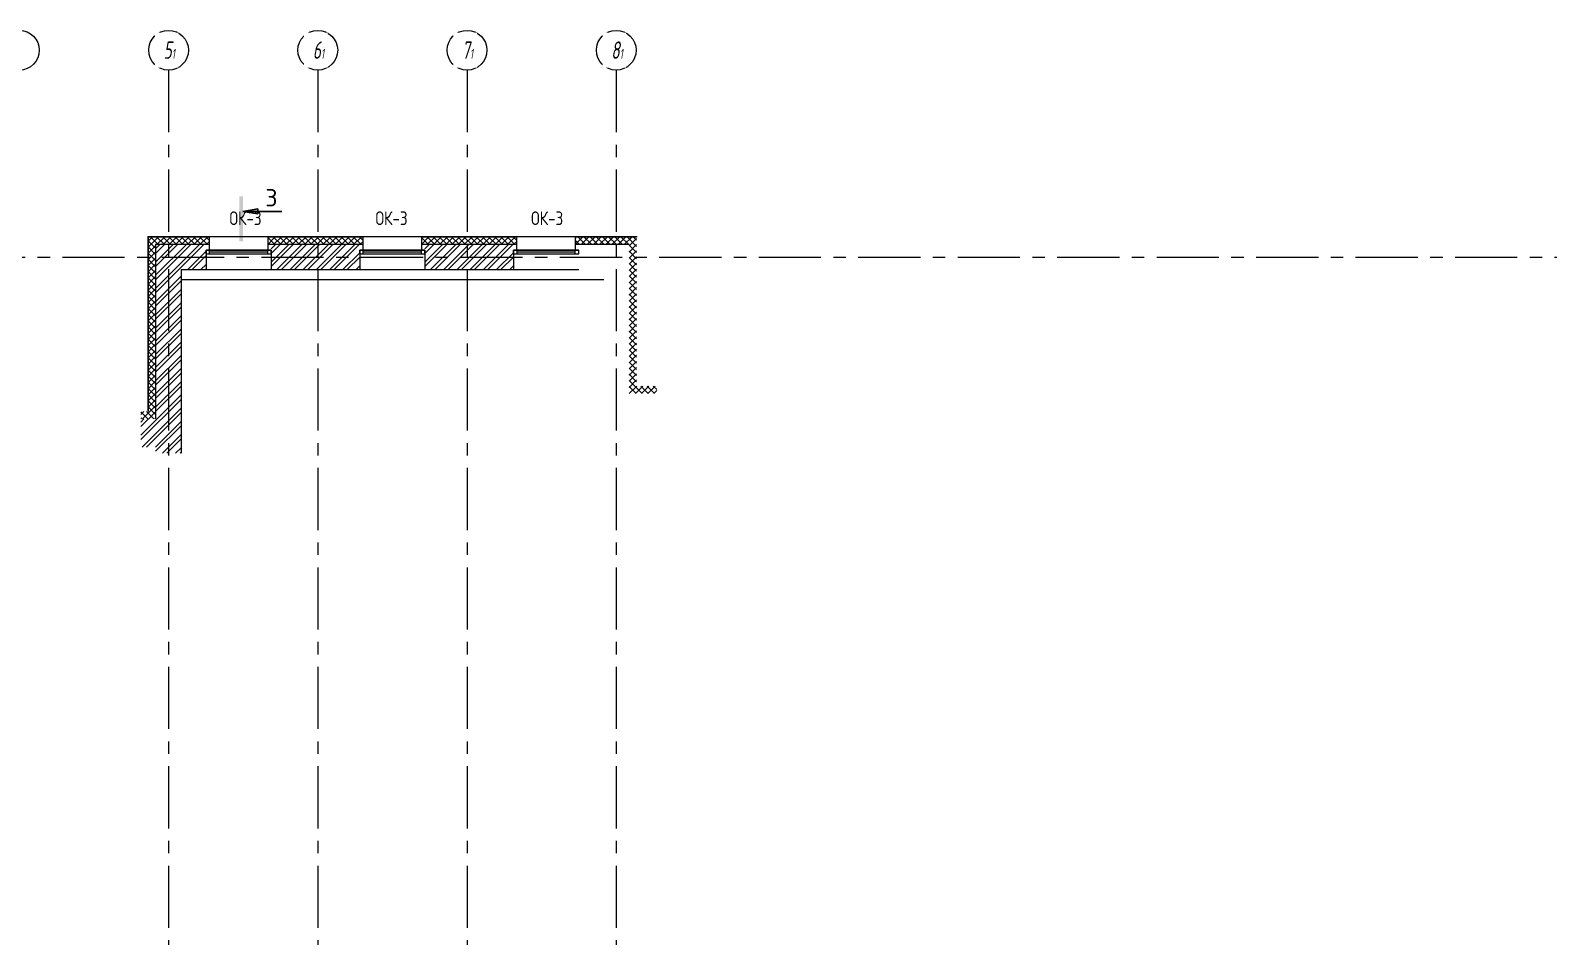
# Model space of a CAD drawing. Header units: millimetres. Extents: x 0 to 9491604, y -172998 to 295086.
# Drawn here: x 384412 to 414937, y 62120 to 80346 of the extents above; entities that cross this region are included whole.
import ezdxf

# ---------------------------------------------------------------- set-up
doc = ezdxf.new("R2010")
doc.units = ezdxf.units.MM
doc.linetypes.add('CENTER', pattern=[2, 1.25, -0.25, 0.25, -0.25])
for name, color, linetype, lineweight in [('АР_Навесной фасад', 250, 'Continuous', 5), ('АР_Оси', 7, 'Continuous', 25), ('АР_Подоконники', 163, 'Continuous', 9), ('АР_Разрезы', 175, 'Continuous', 9), ('АР_Сущ Несущая стена', 250, 'Continuous', 50), ('АР_Утеплитель', 250, 'Continuous', 13), ('АР_Штриховка кирпич', 250, 'Continuous', 9), ('Маркировка ОКОН', 5, 'Continuous', 18), ('ТОНКАЯ', 253, 'Continuous', 0)]:
    doc.layers.add(name, color=color, linetype=linetype, lineweight=lineweight)
doc.layers.add('АР_новое окно', color=160, linetype='Continuous')
doc.styles.add('METRO-STYLE', font='isocpeur.ttf', dxfattribs={"width": 0.9, "oblique": 15})
doc.styles.add('PDF ISOCPEUR', font='isocpeur.ttf')
doc.styles.add('ГОСТ 2.304', font='CS_Gost2304.shx', dxfattribs={"oblique": 10})

# ---------------------------------------------------------------- blocks, each defined once
blk = doc.blocks.new('*U279')
at = {"layer": 'АР_новое окно', "lineweight": 9}
for p, q in [((0, 1310), (-70, 1310)), ((-70, 1310), (-70, 0)), ((-70, 0), (-70, 1310)), ((0, 1240), (-70, 1240)), ((-35, 1240), (-35, 70)), ((0, 1310), (0, 0)), ((0, 70), (-70, 70)), ((0, 0), (-70, 0))]:
    blk.add_line(p, q, dxfattribs=at)
blk = doc.blocks.new('*U277')
at = {"layer": 'АР_новое окно', "lineweight": 9}
for p, q in [((0, 1310), (-70, 1310)), ((-70, 1310), (-70, 0)), ((-70, 0), (-70, 1310)), ((0, 1240), (-70, 1240)), ((-35, 1240), (-35, 70)), ((0, 1310), (0, 0)), ((0, 70), (-70, 70)), ((0, 0), (-70, 0))]:
    blk.add_line(p, q, dxfattribs=at)
blk = doc.blocks.new('*U278')
at = {"layer": 'АР_новое окно', "lineweight": 9}
for p, q in [((0, 1310), (-70, 1310)), ((-70, 1310), (-70, 0)), ((-70, 0), (-70, 1310)), ((0, 1240), (-70, 1240)), ((-35, 1240), (-35, 70)), ((0, 1310), (0, 0)), ((0, 70), (-70, 70)), ((0, 0), (-70, 0))]:
    blk.add_line(p, q, dxfattribs=at)
blk = doc.blocks.new('A$C60573c2e')
at = {"layer": 'АР_Разрезы', "ltscale": 100}
h = blk.add_hatch(color=5, dxfattribs=at)
h.dxf.hatch_style = 1
h.paths.add_polyline_path([(13494, 917), (13424, 917), (13424, 1821), (13494, 1821)])
h.paths.add_polyline_path([(13795, 1471), (13494, 1521), (13795, 1521)])
h.paths.add_polyline_path([(13795, 1521), (13494, 1521), (13795, 1571)])
at = {"layer": 'АР_Разрезы', "color": 5, "lineweight": 25, "ltscale": 100}
for p, q in [((13795, 1571), (13494, 1521)), ((13795, 1471), (13795, 1571)), ((13494, 1521), (13795, 1471))]:
    blk.add_line(p, q, dxfattribs=at)
at = {"layer": 'АР_Разрезы', "color": 5, "lineweight": 25, "ltscale": 100, "elevation": 0}
blk.add_lwpolyline([(13494, 1521), (14278, 1521)], dxfattribs=at)
at = {"layer": 'АР_Разрезы', "color": 5, "lineweight": 25, "ltscale": 100, "insert": (13944, 1621), "char_height": 350, "width": 583.33, "attachment_point": 7, "style": 'METRO-STYLE'}
blk.add_mtext('{\\Q0;\\W1;3}', dxfattribs=at)

msp = doc.modelspace()

# ---------------------------------------------------------------- hatches: boundary and pattern name
at = {"layer": 'АР_Утеплитель', "lineweight": 9, "ltscale": 100}
h = msp.add_hatch(dxfattribs=at)
h.set_pattern_fill('ANSI37', color=256, scale=700)
h.set_pattern_definition([(45, (-590359.27, 111935.27), (-61.871843, 61.871843), []), (135, (-590359.27, 111935.27), (-61.871843, -61.871843), [])])
h.paths.add_polyline_path([(388010.7, 76043.1), (386930.7, 76043.1), (386930.7, 72533.3), (386630.7, 72533.3), (386630.7, 72683.3), (386780.7, 72683.3), (386780.7, 76193.1), (388010.7, 76193.1)])
h = msp.add_hatch(dxfattribs=at)
h.set_pattern_fill('ANSI37', color=256, scale=700)
h.set_pattern_definition([(45, (-587269.27, 111935.27), (-61.871843, 61.871843), []), (135, (-587269.27, 111935.27), (-61.871843, -61.871843), [])])
h.paths.add_polyline_path([(391100.7, 76043.1), (389190.7, 76043.1), (389190.7, 76193.1), (391100.7, 76193.1)])
h = msp.add_hatch(dxfattribs=at)
h.set_pattern_fill('ANSI37', color=256, scale=700)
h.set_pattern_definition([(45, (-584179.27, 111935.27), (-61.871843, 61.871843), []), (135, (-584179.27, 111935.27), (-61.871843, -61.871843), [])])
h.paths.add_polyline_path([(394190.7, 76043.1), (392280.7, 76043.1), (392280.7, 76193.1), (394190.7, 76193.1)])
h = msp.add_hatch(dxfattribs=at)
h.set_pattern_fill('ANSI37', color=256, scale=700)
h.set_pattern_definition([(45, (-581364.27, 108935.27), (-61.871843, 61.871843), []), (135, (-581364.27, 108935.27), (-61.871843, -61.871843), [])])
h.paths.add_polyline_path([(397005.7, 73043.1), (396450.7, 73043.1), (396450.7, 76043.1), (395370.7, 76043.1), (395370.7, 76193.1), (396600.7, 76193.1), (396600.7, 73193.1), (397005.7, 73193.1)])
at = {"layer": 'АР_Штриховка кирпич', "lineweight": 9, "ltscale": 100}
h = msp.add_hatch(dxfattribs=at)
h.set_pattern_fill('ANSI32', color=256, scale=500)
h.set_pattern_definition([(45, (-611348.95, 112609.3), (-132.58252, 132.58252), []), (45, (-611260.56, 112609.3), (-132.58252, 132.58252), [])])
h.paths.add_polyline_path([(387945.7, 76043.1), (386930.7, 76043.1), (386930.7, 72533.3), (386630.7, 72533.3), (386630.7, 71966.4), (386930.7, 71966.4), (386930.7, 71843.1), (387440.7, 71843.1), (387440.7, 75533.1), (387945.7, 75533.1)])
h = msp.add_hatch(dxfattribs=at)
h.set_pattern_fill('ANSI32', color=256, scale=500)
h.set_pattern_definition([(45, (-609023.95, 112609.3), (-132.58252, 132.58252), []), (45, (-608935.56, 112609.3), (-132.58252, 132.58252), [])])
h.paths.add_polyline_path([(391035.7, 76043.1), (389255.7, 76043.1), (389255.7, 75533.1), (391035.7, 75533.1)])
h = msp.add_hatch(dxfattribs=at)
h.set_pattern_fill('ANSI32', color=256, scale=500)
h.set_pattern_definition([(45, (-605933.95, 112609.3), (-132.58252, 132.58252), []), (45, (-605845.56, 112609.3), (-132.58252, 132.58252), [])])
h.paths.add_polyline_path([(394125.7, 76043.1), (392345.7, 76043.1), (392345.7, 75533.1), (394125.7, 75533.1)])

# ---------------------------------------------------------------- linework, layer by layer
at = {"layer": 'АР_Навесной фасад', "lineweight": 9, "ltscale": 100}
for p, q in [((386770.7, 76203.1), (386770.7, 72693.3)), ((386770.7, 76203.1), (396610.7, 76203.1)), ((386780.7, 76193.1), (386780.7, 72683.3)), ((386780.7, 76193.1), (388010.7, 76193.1)), ((389190.7, 76193.1), (391100.7, 76193.1)), ((392280.7, 76193.1), (394190.7, 76193.1)), ((395370.7, 76193.1), (396600.7, 76193.1))]:
    msp.add_line(p, q, dxfattribs=at)
for points in [[(388010.7, 76043.1), (388010.7, 76203.1)], [(389190.7, 76043.1), (389190.7, 76203.1)], [(391100.7, 76043.1), (391100.7, 76203.1)], [(392280.7, 76043.1), (392280.7, 76203.1)], [(394190.7, 76043.1), (394190.7, 76203.1)], [(395370.7, 76043.1), (395370.7, 76203.1)]]:
    msp.add_lwpolyline(points, dxfattribs=at)
at = {"layer": 'АР_новое окно', "lineweight": 9}
for p, q in [((387945.7, 75533.1), (389255.7, 75533.1)), ((391035.7, 75533.1), (392345.7, 75533.1)), ((394125.7, 75533.1), (395435.7, 75533.1))]:
    msp.add_line(p, q, dxfattribs=at)
at = {"layer": 'АР_Оси', "linetype": 'CENTER', "lineweight": 9, "ltscale": 1000}
for p, q in [((387190.7, 79545.6), (387190.7, 23813.2)), ((390190.7, 79545.6), (390190.7, 23813.2)), ((393190.7, 79545.6), (393190.7, 23813.2)), ((396190.7, 79545.6), (396190.7, 23813.2)), ((369057, 75783.1), (452235.4, 75783.1))]:
    msp.add_line(p, q, dxfattribs=at)
at = {"layer": 'АР_Оси', "lineweight": 9, "ltscale": 0.5}
for centre in [(384190.7, 79945.6), (387190.7, 79945.6), (390190.7, 79945.6), (393190.7, 79945.6), (396190.7, 79945.6)]:
    msp.add_circle(centre, 400, dxfattribs=at)
at = {"layer": 'АР_Подоконники', "lineweight": 9, "ltscale": 100}
msp.add_line((387440.7, 75333.1), (395940.7, 75333.1), dxfattribs=at)
at = {"layer": 'АР_Сущ Несущая стена', "lineweight": 9, "ltscale": 100}
for p, q in [((386930.7, 76043.1), (386930.7, 72533.3)), ((386930.7, 76043.1), (388010.7, 76043.1)), ((388010.7, 75924.2), (388010.7, 76043.1)), ((389190.7, 76043.1), (391100.7, 76043.1)), ((389190.7, 75924.2), (389190.7, 76043.1)), ((391100.7, 75924.2), (391100.7, 76043.1)), ((392280.7, 76043.1), (394190.7, 76043.1)), ((392280.7, 75924.2), (392280.7, 76043.1)), ((394190.7, 75924.2), (394190.7, 76043.1)), ((395370.7, 76043.1), (396450.7, 76043.1)), ((395370.7, 75924.2), (395370.7, 76043.1)), ((387945.7, 75924.2), (387945.7, 75533.1)), ((387945.7, 75924.2), (388010.7, 75924.2)), ((387945.7, 75924.2), (389255.7, 75924.2)), ((389190.7, 75924.2), (389255.7, 75924.2)), ((389255.7, 75924.2), (389255.7, 75533.1)), ((391035.7, 75924.2), (391035.7, 75533.1)), ((391035.7, 75924.2), (391100.7, 75924.2)), ((391035.7, 75924.2), (392345.7, 75924.2)), ((392280.7, 75924.2), (392345.7, 75924.2)), ((392345.7, 75924.2), (392345.7, 75533.1)), ((394125.7, 75924.2), (394125.7, 75533.1)), ((394125.7, 75924.2), (394190.7, 75924.2)), ((394125.7, 75924.2), (395435.7, 75924.2)), ((387440.7, 75533.1), (387440.7, 71843.1)), ((387440.7, 75533.1), (387945.7, 75533.1)), ((389255.7, 75533.1), (391035.7, 75533.1)), ((392345.7, 75533.1), (394125.7, 75533.1))]:
    msp.add_line(p, q, dxfattribs=at)

# ---------------------------------------------------------------- block references
at = {"layer": 'АР_новое окно', "lineweight": 9, "xscale": -1, "rotation": 90}
for name, p in [('*U278', (389255.7, 75854.2)), ('*U277', (392345.7, 75854.2)), ('*U279', (395435.7, 75854.2))]:
    msp.add_blockref(name, p, dxfattribs=at)
at = {"layer": 'ТОНКАЯ', "color": 31, "lineweight": 9, "ltscale": 100, "true_color": 0xfecc66}
msp.add_blockref('A$C60573c2e', (375190.7, 75184.2), dxfattribs=at)

# ---------------------------------------------------------------- texts
at = {"layer": 'Маркировка ОКОН', "lineweight": 9, "char_height": 275.423, "attachment_point": 9, "rotation": 359.99779, "style": 'PDF ISOCPEUR'}
for insert in [(389060.5, 76428.8), (391996.9, 76428.8), (395125, 76428.8)]:
    msp.add_mtext('{\\W0.8;ОК-3}', dxfattribs=dict(at, insert=insert))

# ---------------------------------------------------------------- next in the draw order: texts
at = {"layer": 'АР_Оси', "lineweight": 9, "char_height": 350, "width": 123.867, "attachment_point": 1, "line_spacing_factor": 1.149209, "style": 'ГОСТ 2.304', "bg_fill": 2}
for s, insert in [('{\\W0.8;5\\H0.57143x;1}', (387090.9, 80123.4)), ('{\\W0.8;6\\H0.57143x;1}', (390090.9, 80123.4)), ('{\\W0.8;7\\H0.57143x;1}', (393090.9, 80123.4)), ('{\\W0.8;8\\H0.57143x;1}', (396090.9, 80123.4))]:
    msp.add_mtext(s, dxfattribs=dict(at, insert=insert))

doc.saveas('drawing.dxf')
